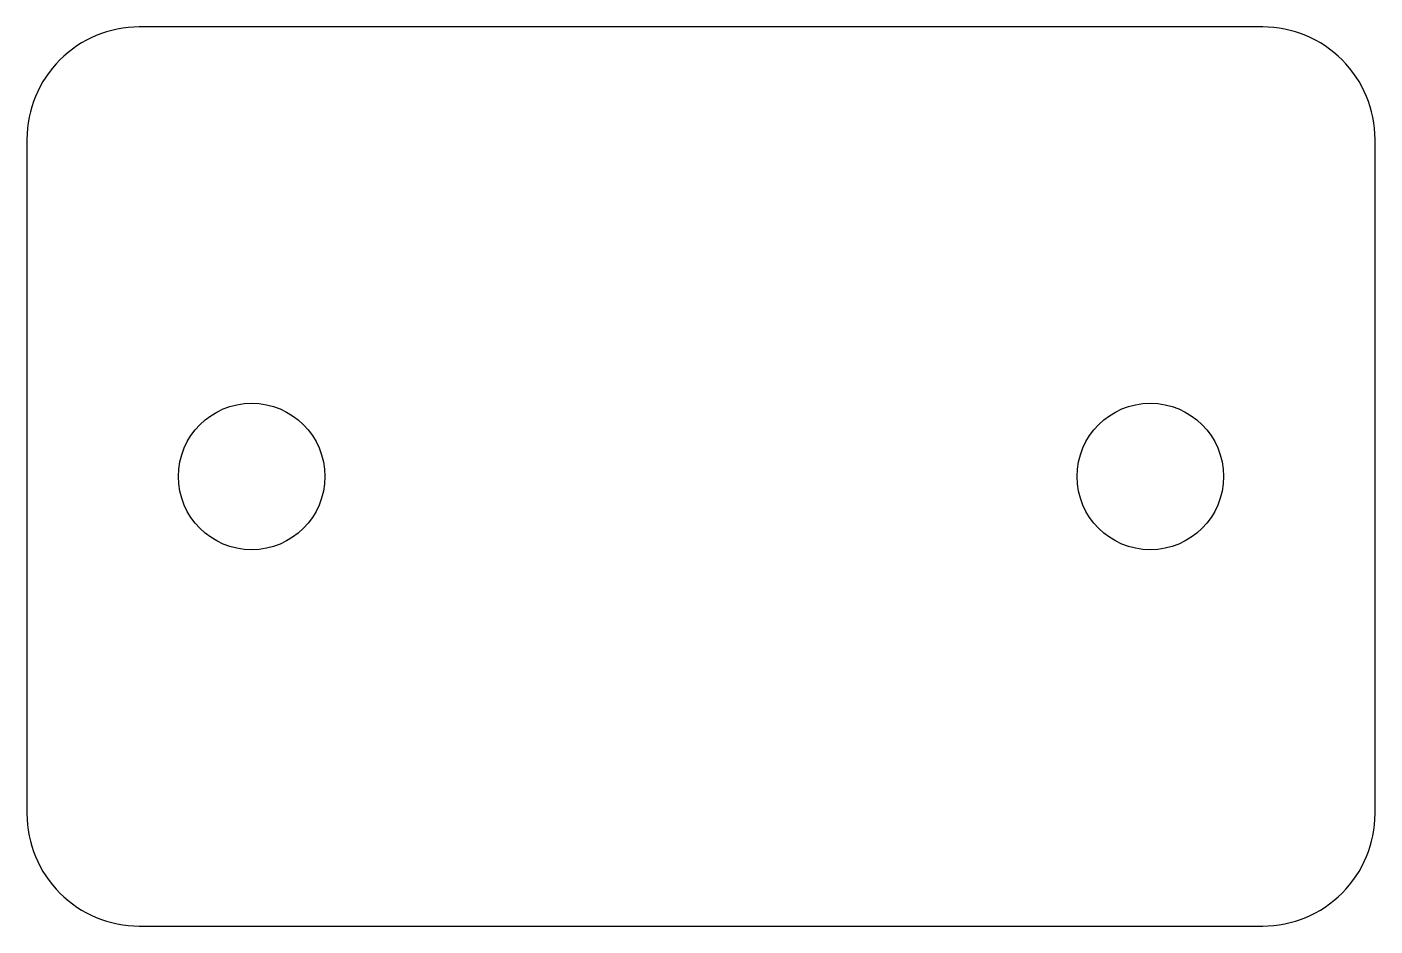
# Model space of a CAD drawing. Header units: inches. Extents: x 0 to 1.5, y 0 to 1.
import ezdxf

# ---------------------------------------------------------------- set-up
doc = ezdxf.new("R2010")
doc.units = ezdxf.units.IN
doc.header["$MEASUREMENT"] = 0

msp = doc.modelspace()

# ---------------------------------------------------------------- linework, layer by layer
msp.add_lwpolyline([(0, 0.125, 0.414214), (0.125, 0), (1.375, 0, 0.414214), (1.5, 0.125), (1.5, 0.875, 0.414214), (1.375, 1), (0.125, 1, 0.414214), (0, 0.875)], format="xyb", close=True)
for centre in [(0.25, 0.5), (1.25, 0.5)]:
    msp.add_circle(centre, 0.0815)

doc.saveas('drawing.dxf')
